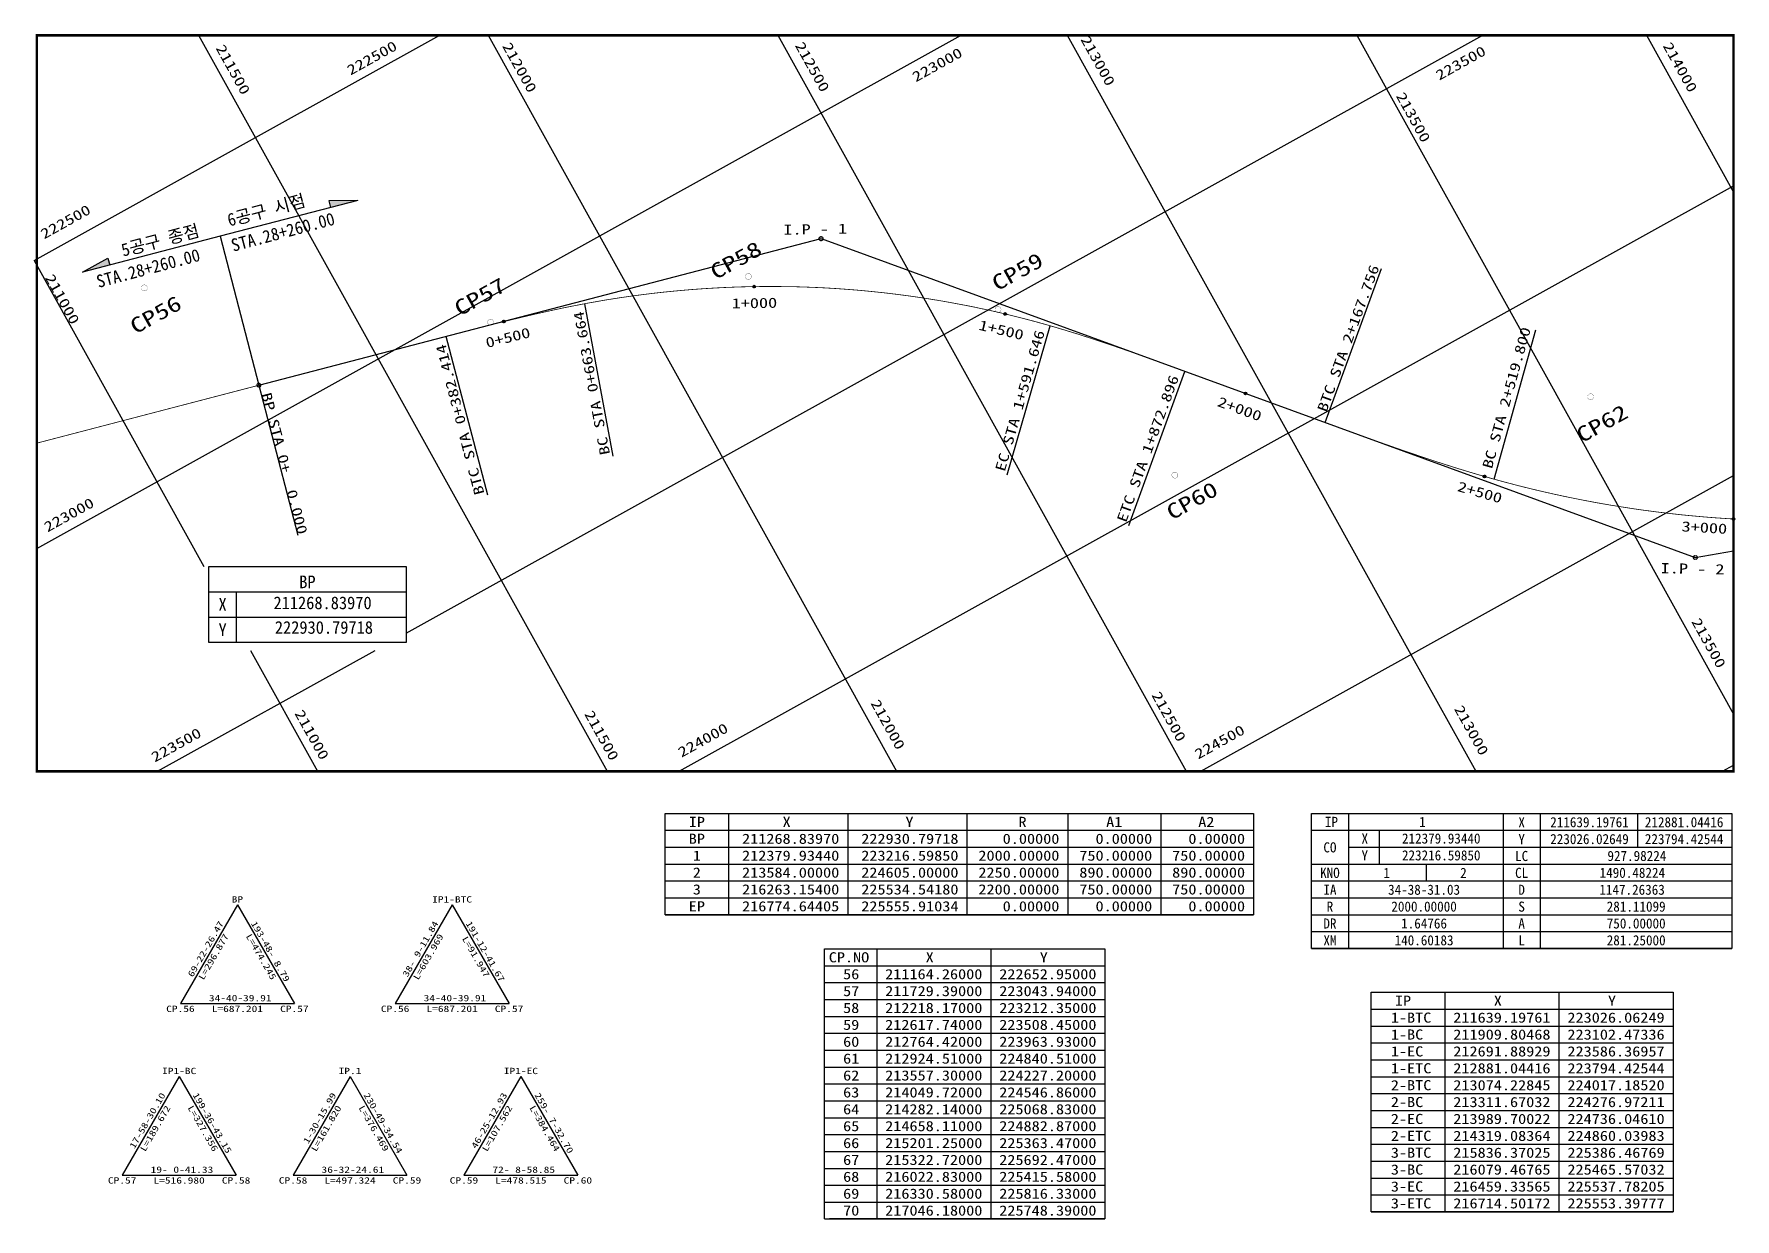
# Model space of a CAD drawing. Extents: x -13622 to -10263, y 270 to 2609.
import ezdxf
from ezdxf.enums import TextEntityAlignment as Align

# ---------------------------------------------------------------- set-up
doc = ezdxf.new("R2010")
doc.units = 0
doc.header["$MEASUREMENT"] = 0
doc.layers.get('0').update_dxf_attribs({"linetype": 'CONTINUOUS'})
for name, color, linetype in [('CA-ALGN-CNTL', 2, 'CONTINUOUS'), ('CA-ALGN-IPLN', 1, 'CONTINUOUS'), ('CA-ALGN-IPSM', 2, 'CONTINUOUS'), ('CA-ALGN-STSM', 2, 'CONTINUOUS'), ('CA-ALGN-SUBL', 1, 'CONTINUOUS'), ('CA-ALGN-SUBT', 2, 'CONTINUOUS'), ('CA-ALGN-TBSM', 2, 'CONTINUOUS'), ('CA-ALGN-TEXT', 3, 'CONTINUOUS'), ('CA-DIML', 1, 'CONTINUOUS'), ('CA-DIMT', 3, 'CONTINUOUS'), ('CA-TABL-LIN1', 4, 'CONTINUOUS'), ('CA-TABL-LIN2', 1, 'CONTINUOUS'), ('CA-TABL-TEX2', 3, 'CONTINUOUS'), ('CV-GRID-BORD', 4, 'CONTINUOUS'), ('CV-GRID-LINE', 1, 'CONTINUOUS'), ('CV-GRID-TEXT', 4, 'CONTINUOUS'), ('CV-SURV-SYMB', 3, 'CONTINUOUS'), ('CV-SURV-TEXT', 3, 'CONTINUOUS'), ('CZ-LIN3', 1, 'CONTINUOUS'), ('CZ-TEXT', 3, 'CONTINUOUS')]:
    doc.layers.add(name, color=color, linetype=linetype)
doc.styles.add('GHS', font='DotumChe.ttf')
doc.styles.add('GTXT', font='DotumChe.ttf')

# ---------------------------------------------------------------- blocks, each defined once
blk = doc.blocks.new('CVSVCPM')
at = {"const_width": 0.15}
blk.add_lwpolyline([(0, 2, -1), (0, -2, -1), (0, 2)], format="xyb", dxfattribs=at)
at = {"style": 'GTXT', "flags": 1}
blk.add_attdef('NO', text='', height=2.5, dxfattribs=at).set_placement((0, 4.8), align=Align.MIDDLE)
blk = doc.blocks.new('CACTBEP')
at = {"layer": 'CA-TABL-LIN1'}
blk.add_line((-19.5, 2.5), (19.5, 2.5), dxfattribs=at)
blk.add_lwpolyline([(-19.5, 7.5), (19.5, 7.5), (19.5, -7.5), (-19.5, -7.5)], close=True, dxfattribs=at)
at = {"layer": 'CA-TABL-LIN2'}
for p, q in [((-14, -7.5), (-14, 2.5)), ((-19.5, -2.5), (19.5, -2.5))]:
    blk.add_line(p, q, dxfattribs=at)
at = {"layer": 'CA-TABL-TEX2', "style": 'GTXT'}
for s, p in [('X', (-16.75, 0)), ('Y', (-16.75, -5))]:
    blk.add_text(s, height=2.5, dxfattribs=at).set_placement(p, align=Align.MIDDLE_CENTER)
at = {"layer": 'CA-TABL-TEX2', "style": 'GTXT', "flags": 4}
for tag, p in [('IPNO', (0, 5)), ('COX', (2.75, 0)), ('COY', (2.75, -5))]:
    blk.add_attdef(tag, text='', height=2.5, dxfattribs=at).set_placement(p, align=Align.MIDDLE)
blk = doc.blocks.new('CAIPMRK')
at = {"const_width": 0.1}
blk.add_lwpolyline([(-2, 0, -1), (2, 0, -1)], format="xyb", close=True, dxfattribs=at)
blk.add_circle((0, 0), 1.5)
blk = doc.blocks.new('CASTAMM')
blk.add_line((0, -1.5), (0, 1.5))
blk.add_circle((0, 0), 1.3)
at = {"style": 'GTXT', "flags": 1}
for tag, p in [('XSEC_DAT', (0, -6.9)), ('STA_DST', (0, -3.6))]:
    blk.add_attdef(tag, text='', height=2.5, dxfattribs=at).set_placement(p, align=Align.MIDDLE)

msp = doc.modelspace()

# ---------------------------------------------------------------- hatches: boundary and pattern name
at = {"layer": 'CZ-LIN3'}
h = msp.add_hatch(color=256, dxfattribs=at)
h.paths.add_polyline_path([(-13473, 2153), (-13476.6, 2166.8), (-13527, 2139)])
h.paths.add_polyline_path([(-12982.9, 2280.8), (-13040.4, 2280.3), (-13036.8, 2266.7)])

# ---------------------------------------------------------------- linework, layer by layer
for p, q in [((-12061.5, 269.8), (-11507.5, 269.8)), ((-11507.5, 269.8), (-12051.5, 269.8))]:
    msp.add_line(p, q)
at = {"layer": 'CA-ALGN-CNTL', "const_width": 1.5}
msp.add_lwpolyline([(-13616.8, 1801.6), (-13158.9, 1921), (-13139.6, 1926), (-13120.2, 1931.1), (-13100.9, 1936.1), (-13081.5, 1941.2), (-13062.2, 1946.2), (-13042.8, 1951.2), (-13040.9, 1951.7), (-13024.4, 1956), (-13023.5, 1956.3), (-13022.5, 1956.5), (-13004.1, 1961.3), (-12984.8, 1966.4), (-12965.4, 1971.4), (-12946.1, 1976.5), (-12926.7, 1981.5), (-12907.4, 1986.6), (-12901.5, 1988.1), (-12888, 1991.6), (-12872.5, 1995.6), (-12869.6, 1996.4), (-12868.6, 1996.6), (-12849.3, 2001.7), (-12829.9, 2006.7), (-12810.6, 2011.8), (-12808.3, 2012.4), (-12791.2, 2016.8), (-12771.9, 2021.9), (-12752.5, 2026.9), (-12733.1, 2031.8), (-12713.8, 2036.7), (-12694.3, 2041.6), (-12674.9, 2046.3), (-12655.5, 2051), (-12636, 2055.6), (-12616.5, 2060), (-12597, 2064.3), (-12583.3, 2067.2), (-12577.4, 2068.5), (-12572.5, 2069.5), (-12565.6, 2070.9), (-12557.8, 2072.4), (-12538.2, 2076.2), (-12534.6, 2076.9), (-12528.3, 2078.1), (-12518.5, 2079.8), (-12498.8, 2083.3), (-12479.1, 2086.5), (-12464.2, 2088.8), (-12459.3, 2089.5), (-12450.4, 2090.8), (-12439.5, 2092.3), (-12437.5, 2092.6), (-12419.7, 2094.9), (-12399.8, 2097.4), (-12379.9, 2099.6), (-12360, 2101.6), (-12348.1, 2102.7), (-12340.1, 2103.4), (-12320.2, 2105.1), (-12313.2, 2105.6), (-12300.2, 2106.5), (-12280.3, 2107.7), (-12278.8, 2107.8), (-12273.8, 2108.1), (-12266.8, 2108.4), (-12260.3, 2108.8), (-12240.3, 2109.6), (-12222.3, 2110.2), (-12220.3, 2110.2), (-12217.3, 2110.3), (-12200.3, 2110.6), (-12180.3, 2110.9), (-12160.3, 2110.9), (-12140.3, 2110.7), (-12120.3, 2110.4), (-12100.3, 2109.8), (-12097.6, 2109.7), (-12080.4, 2109), (-12077, 2108.9), (-12060.4, 2108.1), (-12040.4, 2106.9), (-12038.3, 2106.8), (-12020.5, 2105.5), (-12004.8, 2104.3), (-12000.5, 2104), (-11980.6, 2102.2), (-11960.7, 2100.2), (-11940.8, 2098.1), (-11921, 2095.7), (-11901.1, 2093.1), (-11896.2, 2092.5), (-11886.3, 2091.1), (-11881.3, 2090.4), (-11879.3, 2090.1), (-11861.5, 2087.4), (-11861.3, 2087.4), (-11861.3, 2087.4), (-11841.8, 2084.2), (-11838.8, 2083.8), (-11834.9, 2083.1), (-11827, 2081.8), (-11822.1, 2080.9), (-11802.4, 2077.3), (-11782.7, 2073.6), (-11763.1, 2069.7), (-11757.3, 2068.4), (-11743.6, 2065.5), (-11734.8, 2063.6), (-11733.8, 2063.4), (-11733.8, 2063.4), (-11724, 2061.2), (-11719.2, 2060.1), (-11715.8, 2059.3), (-11708, 2057.5), (-11704.6, 2056.6), (-11695.2, 2054.4), (-11695.2, 2054.4), (-11685.1, 2051.9), (-11665.7, 2047), (-11646.4, 2041.9), (-11627.1, 2036.6), (-11615.9, 2033.4), (-11607.9, 2031.1), (-11593.5, 2026.8), (-11593.5, 2026.8), (-11588.7, 2025.4), (-11569.6, 2019.5), (-11566.3, 2018.5), (-11564.8, 2018.1), (-11564.8, 2018.1), (-11550.5, 2013.5), (-11531.5, 2007.4), (-11512.5, 2001.1), (-11493.6, 1994.7), (-11474.6, 1988.2), (-11455.8, 1981.6), (-11443.3, 1977.2), (-11443.3, 1977.2), (-11436.9, 1974.9), (-11418.1, 1968.2), (-11409, 1964.9), (-11399.3, 1961.4), (-11380.5, 1954.6), (-11361.7, 1947.7), (-11349.6, 1943.3), (-11342.9, 1940.9), (-11341.3, 1940.3), (-11324.1, 1934), (-11308.5, 1928.3), (-11305.3, 1927.2), (-11286.5, 1920.3), (-11275.7, 1916.4), (-11267.7, 1913.5), (-11248.9, 1906.6), (-11241.4, 1903.9), (-11230.1, 1899.8), (-11211.4, 1892.9), (-11192.6, 1886.1), (-11173.8, 1879.2), (-11155, 1872.4), (-11136.2, 1865.5), (-11117.4, 1858.7), (-11098.6, 1851.8), (-11079.8, 1845), (-11072.5, 1842.3), (-11061, 1838.1), (-11042.2, 1831.3), (-11023.4, 1824.4), (-11004.6, 1817.6), (-10985.8, 1810.9), (-10967, 1804.1), (-10948.1, 1797.5), (-10929.3, 1790.8), (-10910.3, 1784.3), (-10891.4, 1777.9), (-10872.5, 1771.5), (-10853.5, 1765.2), (-10834.4, 1759.1), (-10815.4, 1753), (-10796.3, 1747.2), (-10777.1, 1741.4), (-10757.9, 1735.8), (-10743.5, 1731.7), (-10738.8, 1730.4), (-10738.7, 1730.3), (-10738.4, 1730.3), (-10738.4, 1730.3), (-10719.4, 1725.1), (-10700, 1720), (-10692.3, 1718), (-10690.1, 1717.4), (-10690.1, 1717.4), (-10685.5, 1716.3), (-10680.6, 1715), (-10661.2, 1710.3), (-10646.6, 1706.8), (-10644.2, 1706.3), (-10641.8, 1705.7), (-10622.2, 1701.3), (-10602.7, 1697), (-10583.1, 1693), (-10565.5, 1689.5), (-10563.5, 1689.1), (-10543.8, 1685.4), (-10540.4, 1684.7), (-10537.9, 1684.3), (-10524.2, 1681.8), (-10519.1, 1681), (-10519.1, 1681), (-10507.9, 1679), (-10504.4, 1678.5), (-10499.5, 1677.7), (-10494.6, 1676.9), (-10489.6, 1676.1), (-10484.7, 1675.3), (-10464.9, 1672.3), (-10464.4, 1672.2), (-10460, 1671.5), (-10456.5, 1671), (-10445.1, 1669.4), (-10425.3, 1666.8), (-10412.4, 1665.1), (-10409.4, 1664.8), (-10405.5, 1664.3), (-10385.6, 1662), (-10377.6, 1661.1), (-10370.7, 1660.3), (-10365.7, 1659.8), (-10359.7, 1659.2), (-10355.8, 1658.8), (-10352.8, 1658.5), (-10345.8, 1657.9), (-10326.9, 1656.2), (-10325.9, 1656.1), (-10310.5, 1654.8), (-10310.5, 1654.8), (-10306, 1654.5), (-10301, 1654.1), (-10299.5, 1654), (-10296, 1653.8), (-10291, 1653.4), (-10286, 1653.1), (-10266, 1651.8)], dxfattribs=at)
at = {"layer": 'CA-ALGN-IPLN'}
msp.add_lwpolyline([(-13178.3, 1915.9), (-12068.1, 2205.3), (-10341.5, 1575.8), (-10266, 1588.9)], dxfattribs=at)
at = {"layer": 'CA-ALGN-SUBL'}
for p, q in [((-11072.5, 1842.3), (-10961.5, 2146.7)), ((-12478.4, 1776.1), (-12534.6, 2076.9)), ((-11700.3, 1739.3), (-11615.9, 2033.4)), ((-10738.8, 1730.4), (-10656.8, 2025.2)), ((-12726.5, 1698.9), (-12808.3, 2012.4)), ((-13178.3, 1915.9), (-13101.1, 1619.8)), ((-11460.5, 1638.9), (-11349.6, 1943.3))]:
    msp.add_line(p, q, dxfattribs=at)
at = {"layer": 'CA-DIML'}
for p, q in [((-13220.8, 890.2), (-13333.3, 695.3)), ((-13220.8, 890.2), (-13108.3, 695.3)), ((-12796.7, 890.2), (-12909.2, 695.3)), ((-12796.7, 890.2), (-12684.2, 695.3)), ((-13333.3, 695.3), (-13108.3, 695.3)), ((-12909.2, 695.3), (-12684.2, 695.3)), ((-13335.9, 551.4), (-13448.4, 356.5)), ((-13335.9, 551.4), (-13223.4, 356.5)), ((-12998.4, 551.4), (-13110.9, 356.5)), ((-12998.4, 551.4), (-12885.9, 356.5)), ((-12660.9, 551.4), (-12773.4, 356.5)), ((-12660.9, 551.4), (-12548.4, 356.5)), ((-13448.4, 356.5), (-13223.4, 356.5)), ((-13110.9, 356.5), (-12885.9, 356.5)), ((-12773.4, 356.5), (-12548.4, 356.5))]:
    msp.add_line(p, q, dxfattribs=at)
at = {"layer": 'CA-TABL-LIN1'}
for p, q in [((-12376.1, 1070.5), (-11214.1, 1070.5)), ((-12376.1, 870.5), (-12376.1, 1070.5)), ((-12250.7, 1070.5), (-12250.7, 870.5)), ((-11099.5, 1070.5), (-10269.1, 1070.5)), ((-11099.5, 803.9), (-11099.5, 1070.5)), ((-11026.5, 1070.5), (-11026.5, 803.9)), ((-10720.8, 1070.5), (-10720.8, 803.9)), ((-10647.8, 1070.5), (-10647.8, 803.9)), ((-10269.1, 1070.5), (-10269.1, 803.9)), ((-12376.1, 1037.2), (-11214.1, 1037.2)), ((-11099.5, 1037.2), (-10269.1, 1037.2)), ((-11214.1, 870.5), (-12376.1, 870.5)), ((-12061.5, 269.8), (-12061.5, 803.2)), ((-12061.5, 803.2), (-11507.5, 803.2)), ((-11958.2, 803.2), (-11958.2, 269.8)), ((-11507.5, 803.2), (-11507.5, 269.8)), ((-10269.1, 803.9), (-11099.5, 803.9)), ((-11099.5, 803.9), (-10269.1, 803.9)), ((-12061.5, 769.8), (-11507.5, 769.8)), ((-10981.5, 284), (-10981.5, 717.4)), ((-10981.5, 717.4), (-10385.5, 717.4)), ((-10836.1, 717.4), (-10836.1, 284)), ((-10385.5, 717.4), (-10385.5, 284)), ((-10981.5, 684), (-10385.5, 684)), ((-10385.5, 284), (-10981.5, 284))]:
    msp.add_line(p, q, dxfattribs=at)
at = {"layer": 'CA-TABL-LIN2'}
for p, q in [((-12015.4, 1070.5), (-12015.4, 870.5)), ((-11780.1, 1070.5), (-11780.1, 870.5)), ((-11580.7, 1070.5), (-11580.7, 870.5)), ((-11397.4, 1070.5), (-11397.4, 870.5)), ((-11214.1, 1070.5), (-11214.1, 870.5)), ((-10455.4, 1070.5), (-10455.4, 1003.9)), ((-10965.9, 1037.2), (-10965.9, 970.5)), ((-12376.1, 1003.8), (-11214.1, 1003.8)), ((-11026.5, 1003.9), (-10269.1, 1003.9)), ((-12376.1, 970.5), (-11214.1, 970.5)), ((-11099.5, 970.5), (-10269.1, 970.5)), ((-10872.8, 970.5), (-10872.8, 937.2)), ((-12376.1, 937.2), (-11214.1, 937.2)), ((-11099.5, 937.2), (-10269.1, 937.2)), ((-12376.1, 903.8), (-11214.1, 903.8)), ((-11099.5, 903.9), (-10269.1, 903.9)), ((-12376.1, 870.5), (-11214.1, 870.5)), ((-11099.5, 870.6), (-10269.1, 870.6)), ((-11099.5, 837.3), (-10269.1, 837.3)), ((-11732.9, 803.2), (-11732.9, 269.8)), ((-12061.5, 736.5), (-11507.5, 736.5)), ((-10610.8, 717.4), (-10610.8, 284)), ((-12061.5, 703.2), (-11507.5, 703.2)), ((-12061.5, 669.8), (-11507.5, 669.8)), ((-10981.5, 650.7), (-10385.5, 650.7)), ((-12061.5, 636.5), (-11507.5, 636.5)), ((-10981.5, 617.4), (-10385.5, 617.4)), ((-12061.5, 603.2), (-11507.5, 603.2)), ((-10981.5, 584), (-10385.5, 584)), ((-12061.5, 569.8), (-11507.5, 569.8)), ((-10981.5, 550.7), (-10385.5, 550.7)), ((-12061.5, 536.5), (-11507.5, 536.5)), ((-10981.5, 517.4), (-10385.5, 517.4)), ((-12061.5, 503.2), (-11507.5, 503.2)), ((-10981.5, 484), (-10385.5, 484)), ((-12061.5, 469.8), (-11507.5, 469.8)), ((-10981.5, 450.7), (-10385.5, 450.7)), ((-12061.5, 436.5), (-11507.5, 436.5)), ((-12061.5, 403.2), (-11507.5, 403.2)), ((-10981.5, 417.4), (-10385.5, 417.4)), ((-12061.5, 369.8), (-11507.5, 369.8)), ((-10981.5, 384), (-10385.5, 384)), ((-12061.5, 336.5), (-11507.5, 336.5)), ((-10981.5, 350.7), (-10385.5, 350.7)), ((-12061.5, 303.2), (-11507.5, 303.2)), ((-10981.5, 317.4), (-10385.5, 317.4)), ((-10981.5, 284), (-10385.5, 284))]:
    msp.add_line(p, q, dxfattribs=at)
at = {"layer": 'CV-GRID-BORD', "const_width": 5}
msp.add_lwpolyline([(-13616.8, 1153.8), (-13616.8, 2606.8), (-10266, 2606.8), (-10266, 1153.8)], close=True, dxfattribs=at)
at = {"layer": 'CV-GRID-LINE'}
for p, q in [((-13616.8, 1593.4), (-11791.1, 2606.8)), ((-13297.4, 2606.8), (-12490.8, 1153.8)), ((-13185.3, 2404.8), (-12821.3, 2606.8)), ((-12887.5, 1426.3), (-10760.9, 2606.8)), ((-12725.6, 2606.8), (-11919, 1153.8)), ((-12153.7, 2606.8), (-11825.6, 2015.8)), ((-11581.8, 2606.8), (-11388.4, 2258.5)), ((-11009.9, 2606.8), (-10951.3, 2501.1)), ((-10438.1, 2606.8), (-10266, 2296.9)), ((-10951.3, 2501.1), (-10708.6, 2064)), ((-13622.4, 2162.1), (-13185.3, 2404.8)), ((-12348.3, 1153.8), (-10266, 2309.6)), ((-11388.4, 2258.5), (-11145.8, 1821.3)), ((-13622.4, 2162.1), (-13287.2, 1558.2)), ((-10708.6, 2064), (-10465.9, 1626.8)), ((-11825.6, 2015.8), (-11582.9, 1578.6)), ((-11145.8, 1821.3), (-10903.1, 1384.1)), ((-11318.1, 1153.8), (-10266, 1737.8)), ((-10465.9, 1626.8), (-10266, 1266.7)), ((-11582.9, 1578.6), (-11347.1, 1153.8)), ((-13378.5, 1153.8), (-12948.5, 1392.5)), ((-13195.2, 1392.5), (-13062.7, 1153.8)), ((-10903.1, 1384.1), (-10775.2, 1153.8)), ((-10287.9, 1153.8), (-10266, 1165.9))]:
    msp.add_line(p, q, dxfattribs=at)
at = {"layer": 'CZ-LIN3'}
for p, q in [((-12982.9, 2280.8), (-13254.9, 2209.9)), ((-12982.9, 2280.8), (-13040.4, 2280.3)), ((-13040.4, 2280.3), (-13036.8, 2266.6)), ((-13254.9, 2209.9), (-13527, 2139)), ((-13254.9, 2209.9), (-13178.3, 1915.9)), ((-13527, 2139), (-13476.6, 2166.8)), ((-13476.6, 2166.8), (-13473, 2153))]:
    msp.add_line(p, q, dxfattribs=at)

# ---------------------------------------------------------------- block references
at = {"layer": 'CA-ALGN-IPSM', "xscale": 2.5, "yscale": 2.5, "rotation": 180}
for p in [(-12068.1, 2205.3), (-10341.5, 1575.8)]:
    msp.add_blockref('CAIPMRK', p, dxfattribs=at)
at = {"layer": 'CA-ALGN-IPSM', "xscale": 2.5, "yscale": 2.5}
msp.add_blockref('CAIPMRK', (-13178.3, 1915.9), dxfattribs=at)
at = {"layer": 'CA-ALGN-STSM', "yscale": 2}
for p, xscale, rotation in [((-12200.3, 2110.6), 2, 359.058602906106), ((-11704.6, 2056.6), 2.000000000000042, 346.2573090379629), ((-12694.3, 2041.6), 2.000000000000044, 14.34085255257787), ((-11230.1, 1899.8), 2.000000000000053, 339.2927748214215), ((-10757.9, 1735.8), 1.999999999999971, 344.467918516138), ((-10266, 1651.8), 2.000000000000006, 354.7852504877047)]:
    msp.add_blockref('CASTAMM', p, dxfattribs=dict(at, xscale=xscale, rotation=rotation))
at = {"layer": 'CA-ALGN-TBSM'}
ref = msp.add_blockref('CACTBEP', (-13082.5, 1483.2), dxfattribs=dict(at, xscale=10, yscale=10))
ref.add_attrib('IPNO', 'BP', dxfattribs={"layer": 'CA-TABL-TEX2', "height": 25, "style": 'GTXT'}).set_placement((-13082.5, 1527.7), align=Align.MIDDLE)
ref.add_attrib('COX', '211268.83970', dxfattribs={"layer": 'CA-TABL-TEX2', "height": 25, "style": 'GTXT'}).set_placement((-13052.6, 1486.1), align=Align.MIDDLE)
ref.add_attrib('COY', '222930.79718', dxfattribs={"layer": 'CA-TABL-TEX2', "height": 25, "style": 'GTXT'}).set_placement((-13049.9, 1437.5), align=Align.MIDDLE)
at = {"layer": 'CV-SURV-SYMB', "xscale": 3, "yscale": 3}
for p in [(-12211.6, 2130.5), (-13404.6, 2108.1), (-11718.6, 2065.5), (-12720.7, 2040.5), (-10548.2, 1893.1), (-11369.3, 1738.5)]:
    msp.add_blockref('CVSVCPM', p, dxfattribs=at)

# ---------------------------------------------------------------- texts
at = {"layer": 'CA-ALGN-SUBT', "style": 'GHS', "width": 1.320117}
for s, rotation, p, p2 in [('BTC STA 2+167.756', 69.9676, (-11070, 1861.4), (-10965.2, 2148.9)), ('BC STA 0+663.664', 100.5809, (-12484.8, 1780.1), (-12537.7, 2063.2)), ('EC STA 1+591.646', 73.9962, (-11705.4, 1744.3), (-11626, 2021.2)), ('BC STA 2+519.800', 74.4499, (-10743.3, 1749.7), (-10666.1, 2027.2)), ('BTC STA 0+382.414', 104.6095, (-12732.8, 1702.3), (-12810, 1998.4)), ('ETC STA 1+872.896', 69.9676, (-11465.8, 1643.7), (-11361, 1931.2)), ('BP STA 0+  0.000', 284.6095, (-13173.8, 1898.5), (-13101.1, 1619.8))]:
    msp.add_text(s, height=20, rotation=rotation, dxfattribs=at).set_placement(p, p2, align=Align.FIT)
at = {"layer": 'CA-ALGN-TEXT', "style": 'GHS', "width": 1.320117}
for s, rotation, p, p2 in [('I.P - 1', 0.9374, (-12142.4, 2213), (-12016.4, 2215.1)), ('1+000', 0.9456, (-12244.6, 2067.4), (-12154.6, 2068.9)), ('0+500', 13.9053, (-12727.8, 1989.5), (-12640.5, 2011.1)), ('1+500', 346.6216, (-11758.2, 2025.7), (-11670.6, 2004.9)), ('2+000', 339.9676, (-11287, 1875.2), (-11202.4, 1844.4)), ('2+500', 343.9599, (-10812.9, 1707.4), (-10726.4, 1682.5)), ('3+000', 356.6781, (-10369.1, 1627.5), (-10279.2, 1622.3)), ('I.P - 2', 358.8646, (-10410.1, 1544.9), (-10284.1, 1542.4))]:
    msp.add_text(s, height=20, rotation=rotation, dxfattribs=at).set_placement(p, p2, align=Align.FIT)
at = {"layer": 'CA-DIMT', "style": 'GHS', "width": 1.320117}
for s, rotation, p, p2 in [('BP', 360, (-13232.1, 894.6), (-13209.6, 894.6)), ('IP1-BTC', 360, (-12836.1, 894.6), (-12757.4, 894.6)), (' 69-22-26.47', 60, (-13314.6, 736.5), (-13247.1, 853.4)), ('193-48- 8.79', 300, (-13194.5, 853.4), (-13127, 736.5)), (' 38- 9-11.84', 60, (-12890.5, 736.5), (-12823, 853.4)), ('191-12-41.67', 300, (-12770.4, 853.4), (-12702.9, 736.5)), ('L=296.877', 60, (-13287.8, 740.5), (-13237.1, 828.2)), ('L=474.245', 300, (-13204.5, 828.2), (-13153.9, 740.5)), ('L=603.969', 60, (-12863.7, 740.5), (-12813.1, 828.2)), ('L=91.947', 300, (-12777.6, 823.3), (-12732.6, 745.4)), (' 34-40-39.91', 360, (-13288.3, 699.7), (-13153.3, 699.7)), (' 34-40-39.91', 360, (-12864.2, 699.7), (-12729.2, 699.7)), ('CP.56', 360, (-13361.4, 678.5), (-13305.2, 678.5)), ('L=687.201', 360, (-13271.4, 678.5), (-13170.2, 678.5)), ('CP.57', 360, (-13136.4, 678.5), (-13080.2, 678.5)), ('CP.56', 360, (-12937.4, 678.5), (-12881.1, 678.5)), ('L=687.201', 360, (-12847.4, 678.5), (-12746.1, 678.5)), ('CP.57', 360, (-12712.4, 678.5), (-12656.1, 678.5)), ('IP1-BC', 360, (-13369.6, 555.8), (-13302.1, 555.8)), ('IP.1', 360, (-13020.9, 555.8), (-12975.9, 555.8)), ('IP1-EC', 360, (-12694.6, 555.8), (-12627.1, 555.8)), (' 17-58-30.10', 60, (-13429.7, 397.7), (-13362.2, 514.6)), ('199-36-43.15', 300, (-13309.6, 514.6), (-13242.1, 397.7)), ('  1-30-15.99', 60, (-13092.2, 397.7), (-13024.7, 514.6)), ('230-49-34.54', 300, (-12972.1, 514.6), (-12904.6, 397.7)), (' 46-25-12.93', 60, (-12754.7, 397.7), (-12687.2, 514.6)), ('259- 7-32.70', 300, (-12634.6, 514.6), (-12567.1, 397.7)), ('L=189.672', 60, (-13402.8, 401.7), (-13352.2, 489.4)), ('L=327.356', 300, (-13319.5, 489.4), (-13268.9, 401.7)), ('L=161.820', 60, (-13065.3, 401.7), (-13014.7, 489.4)), ('L=376.469', 300, (-12982, 489.4), (-12931.4, 401.7)), ('L=107.562', 60, (-12727.8, 401.7), (-12677.2, 489.4)), ('L=384.464', 300, (-12644.5, 489.4), (-12593.9, 401.7)), (' 19- 0-41.33', 360, (-13403.4, 360.9), (-13268.4, 360.9)), (' 36-32-24.61', 360, (-13065.9, 360.9), (-12930.9, 360.9)), (' 72- 8-58.85', 360, (-12728.4, 360.9), (-12593.4, 360.9)), ('CP.57', 360, (-13476.5, 339.7), (-13420.2, 339.7)), ('L=516.980', 360, (-13386.5, 339.7), (-13285.2, 339.7)), ('CP.58', 360, (-13251.5, 339.7), (-13195.2, 339.7)), ('CP.58', 360, (-13139, 339.7), (-13082.7, 339.7)), ('L=497.324', 360, (-13049, 339.7), (-12947.7, 339.7)), ('CP.59', 360, (-12914, 339.7), (-12857.7, 339.7)), ('CP.59', 360, (-12801.5, 339.7), (-12745.2, 339.7)), ('L=478.515', 360, (-12711.5, 339.7), (-12610.2, 339.7)), ('CP.60', 360, (-12576.5, 339.7), (-12520.2, 339.7))]:
    msp.add_text(s, height=12.5, rotation=rotation, dxfattribs=at).set_placement(p, p2, align=Align.FIT)
at = {"layer": 'CA-TABL-TEX2', "style": 'GHS'}
for s, width, p, p2 in [('IP', 1.173437, (-12329.4, 1043.8), (-12297.4, 1043.8)), ('X', 1.173437, (-12144.1, 1043.8), (-12128.1, 1043.8)), ('Y', 1.173437, (-11901.5, 1043.8), (-11885.5, 1043.8)), ('R', 1.173438, (-11678.2, 1043.8), (-11662.2, 1043.8)), ('A1', 1.173438, (-11505.1, 1043.8), (-11473.1, 1043.8)), ('A2', 1.173438, (-11323.2, 1043.8), (-11291.2, 1043.8)), ('BP', 1.173438, (-12329.4, 1010.5), (-12297.4, 1010.5)), ('211268.83970', 1.173437, (-12224.1, 1010.5), (-12032.1, 1010.5)), ('222930.79718', 1.173438, (-11988.7, 1010.5), (-11796.7, 1010.5)), ('    0.00000', 1.173438, (-11773.4, 1010.5), (-11597.4, 1010.5)), ('   0.00000', 1.173438, (-11574.1, 1010.5), (-11414.1, 1010.5)), ('   0.00000', 1.173438, (-11390.7, 1010.5), (-11230.7, 1010.5)), ('1', 1.173438, (-12321.4, 977.2), (-12305.4, 977.2)), ('212379.93440', 1.173438, (-12224.1, 977.2), (-12032.1, 977.2)), ('223216.59850', 1.173438, (-11988.7, 977.2), (-11796.7, 977.2)), (' 2000.00000', 1.173438, (-11773.4, 977.2), (-11597.4, 977.2)), (' 750.00000', 1.173437, (-11574.1, 977.2), (-11414.1, 977.2)), (' 750.00000', 1.173438, (-11390.7, 977.2), (-11230.7, 977.2)), ('2', 1.173438, (-12321.4, 943.8), (-12305.4, 943.8)), ('213584.00000', 1.173438, (-12224.1, 943.8), (-12032.1, 943.8)), ('224605.00000', 1.173438, (-11988.7, 943.8), (-11796.7, 943.8)), (' 2250.00000', 1.173437, (-11773.4, 943.8), (-11597.4, 943.8)), (' 890.00000', 1.173437, (-11574.1, 943.8), (-11414.1, 943.8)), (' 890.00000', 1.173437, (-11390.7, 943.8), (-11230.7, 943.8)), ('3', 1.173438, (-12321.4, 910.5), (-12305.4, 910.5)), ('216263.15400', 1.173437, (-12224.1, 910.5), (-12032.1, 910.5)), ('225534.54180', 1.173437, (-11988.7, 910.5), (-11796.7, 910.5)), (' 2200.00000', 1.173438, (-11773.4, 910.5), (-11597.4, 910.5)), (' 750.00000', 1.173438, (-11574.1, 910.5), (-11414.1, 910.5)), (' 750.00000', 1.173437, (-11390.7, 910.5), (-11230.7, 910.5)), ('EP', 1.173438, (-12329.4, 877.2), (-12297.4, 877.2)), ('216774.64405', 1.173437, (-12224.1, 877.2), (-12032.1, 877.2)), ('225555.91034', 1.173438, (-11988.7, 877.2), (-11796.7, 877.2)), ('    0.00000', 1.173437, (-11773.4, 877.2), (-11597.4, 877.2)), ('   0.00000', 1.173438, (-11574.1, 877.2), (-11414.1, 877.2)), ('   0.00000', 1.173437, (-11390.7, 877.2), (-11230.7, 877.2)), ('CP.NO', 1.173438, (-12052.9, 776.5), (-11972.9, 776.5)), ('X', 1.173438, (-11861.5, 776.5), (-11845.5, 776.5)), ('Y', 1.173438, (-11636.2, 776.5), (-11620.2, 776.5)), ('56', 1.173437, (-12024.6, 743.2), (-11992.6, 743.2)), ('211164.26000', 1.173438, (-11941.5, 743.2), (-11749.5, 743.2)), ('222652.95000', 1.173437, (-11716.2, 743.2), (-11524.2, 743.2)), ('57', 1.173438, (-12024.6, 709.8), (-11992.6, 709.8)), ('211729.39000', 1.173438, (-11941.5, 709.8), (-11749.5, 709.8)), ('223043.94000', 1.173437, (-11716.2, 709.8), (-11524.2, 709.8)), ('IP', 1.173437, (-10934.8, 690.7), (-10902.8, 690.7)), ('X', 1.173438, (-10739.5, 690.7), (-10723.5, 690.7)), ('Y', 1.173438, (-10514.1, 690.7), (-10498.1, 690.7)), ('58', 1.173438, (-12024.6, 676.5), (-11992.6, 676.5)), ('212218.17000', 1.173437, (-11941.5, 676.5), (-11749.5, 676.5)), ('223212.35000', 1.173438, (-11716.2, 676.5), (-11524.2, 676.5)), ('  1-BTC', 1.173437, (-10974.8, 657.4), (-10862.8, 657.4)), ('211639.19761', 1.173437, (-10819.5, 657.4), (-10627.5, 657.4)), ('223026.06249', 1.173438, (-10594.1, 657.4), (-10402.1, 657.4)), ('59', 1.173437, (-12024.6, 643.2), (-11992.6, 643.2)), ('212617.74000', 1.173438, (-11941.5, 643.2), (-11749.5, 643.2)), ('223508.45000', 1.173437, (-11716.2, 643.2), (-11524.2, 643.2)), ('  1-BC', 1.173437, (-10974.8, 624), (-10878.8, 624)), ('211909.80468', 1.173438, (-10819.5, 624), (-10627.5, 624)), ('223102.47336', 1.173438, (-10594.1, 624), (-10402.1, 624)), ('60', 1.173438, (-12024.6, 609.8), (-11992.6, 609.8)), ('212764.42000', 1.173437, (-11941.5, 609.8), (-11749.5, 609.8)), ('223963.93000', 1.173438, (-11716.2, 609.8), (-11524.2, 609.8)), ('  1-EC', 1.173437, (-10974.8, 590.7), (-10878.8, 590.7)), ('212691.88929', 1.173437, (-10819.5, 590.7), (-10627.5, 590.7)), ('223586.36957', 1.173438, (-10594.1, 590.7), (-10402.1, 590.7)), ('61', 1.173438, (-12024.6, 576.5), (-11992.6, 576.5)), ('212924.51000', 1.173438, (-11941.5, 576.5), (-11749.5, 576.5)), ('224840.51000', 1.173437, (-11716.2, 576.5), (-11524.2, 576.5)), ('  1-ETC', 1.173438, (-10974.8, 557.4), (-10862.8, 557.4)), ('212881.04416', 1.173437, (-10819.5, 557.4), (-10627.5, 557.4)), ('223794.42544', 1.173438, (-10594.1, 557.4), (-10402.1, 557.4)), ('62', 1.173438, (-12024.6, 543.2), (-11992.6, 543.2)), ('213557.30000', 1.173438, (-11941.5, 543.2), (-11749.5, 543.2)), ('224227.20000', 1.173438, (-11716.2, 543.2), (-11524.2, 543.2)), ('  2-BTC', 1.173438, (-10974.8, 524), (-10862.8, 524)), ('213074.22845', 1.173438, (-10819.5, 524), (-10627.5, 524)), ('224017.18520', 1.173438, (-10594.1, 524), (-10402.1, 524)), ('63', 1.173438, (-12024.6, 509.8), (-11992.6, 509.8)), ('214049.72000', 1.173438, (-11941.5, 509.8), (-11749.5, 509.8)), ('224546.86000', 1.173438, (-11716.2, 509.8), (-11524.2, 509.8)), ('  2-BC', 1.173438, (-10974.8, 490.7), (-10878.8, 490.7)), ('213311.67032', 1.173438, (-10819.5, 490.7), (-10627.5, 490.7)), ('224276.97211', 1.173437, (-10594.1, 490.7), (-10402.1, 490.7)), ('64', 1.173438, (-12024.6, 476.5), (-11992.6, 476.5)), ('214282.14000', 1.173438, (-11941.5, 476.5), (-11749.5, 476.5)), ('225068.83000', 1.173438, (-11716.2, 476.5), (-11524.2, 476.5)), ('  2-EC', 1.173438, (-10974.8, 457.4), (-10878.8, 457.4)), ('213989.70022', 1.173438, (-10819.5, 457.4), (-10627.5, 457.4)), ('224736.04610', 1.173438, (-10594.1, 457.4), (-10402.1, 457.4)), ('65', 1.173438, (-12024.6, 443.2), (-11992.6, 443.2)), ('214658.11000', 1.173438, (-11941.5, 443.2), (-11749.5, 443.2)), ('224882.87000', 1.173438, (-11716.2, 443.2), (-11524.2, 443.2)), ('  2-ETC', 1.173438, (-10974.8, 424), (-10862.8, 424)), ('214319.08364', 1.173438, (-10819.5, 424), (-10627.5, 424)), ('224860.03983', 1.173438, (-10594.1, 424), (-10402.1, 424)), ('66', 1.173438, (-12024.6, 409.8), (-11992.6, 409.8)), ('215201.25000', 1.173438, (-11941.5, 409.8), (-11749.5, 409.8)), ('225363.47000', 1.173438, (-11716.2, 409.8), (-11524.2, 409.8)), ('  3-BTC', 1.173438, (-10974.8, 390.7), (-10862.8, 390.7)), ('215836.37025', 1.173438, (-10819.5, 390.7), (-10627.5, 390.7)), ('225386.46769', 1.173438, (-10594.1, 390.7), (-10402.1, 390.7)), ('67', 1.173437, (-12024.6, 376.5), (-11992.6, 376.5)), ('215322.72000', 1.173438, (-11941.5, 376.5), (-11749.5, 376.5)), ('225692.47000', 1.173438, (-11716.2, 376.5), (-11524.2, 376.5)), ('  3-BC', 1.173437, (-10974.8, 357.4), (-10878.8, 357.4)), ('216079.46765', 1.173437, (-10819.5, 357.4), (-10627.5, 357.4)), ('225465.57032', 1.173438, (-10594.1, 357.4), (-10402.1, 357.4)), ('68', 1.173438, (-12024.6, 343.2), (-11992.6, 343.2)), ('216022.83000', 1.173438, (-11941.5, 343.2), (-11749.5, 343.2)), ('225415.58000', 1.173438, (-11716.2, 343.2), (-11524.2, 343.2)), ('  3-EC', 1.173438, (-10974.8, 324), (-10878.8, 324)), ('216459.33565', 1.173438, (-10819.5, 324), (-10627.5, 324)), ('225537.78205', 1.173437, (-10594.1, 324), (-10402.1, 324)), ('69', 1.173438, (-12024.6, 309.8), (-11992.6, 309.8)), ('216330.58000', 1.173437, (-11941.5, 309.8), (-11749.5, 309.8)), ('225816.33000', 1.173438, (-11716.2, 309.8), (-11524.2, 309.8)), ('  3-ETC', 1.173437, (-10974.8, 290.7), (-10862.8, 290.7)), ('216714.50172', 1.173438, (-10819.5, 290.7), (-10627.5, 290.7)), ('225553.39777', 1.173437, (-10594.1, 290.7), (-10402.1, 290.7)), ('70', 1.173437, (-12024.6, 276.5), (-11992.6, 276.5)), ('217046.18000', 1.173438, (-11941.5, 276.5), (-11749.5, 276.5)), ('225748.39000', 1.173437, (-11716.2, 276.5), (-11524.2, 276.5))]:
    msp.add_text(s, height=20, rotation=360, dxfattribs=dict(at, width=width)).set_placement(p, p2, align=Align.FIT)
for s, p in [('IP', (-11060.1, 1053.8)), ('1', (-10880.5, 1053.8)), ('X', (-10684.5, 1053.1)), ('211639.19761', (-10550.5, 1053.1)), ('212881.04416', (-10363.6, 1053.1)), ('CO', (-11063.1, 1003.5)), ('X', (-10994.3, 1020.9)), ('212379.93440', (-10843.3, 1020.9)), ('Y', (-10684.5, 1019.8)), ('223026.02649', (-10550.5, 1019.8)), ('223794.42544', (-10363.6, 1019.8)), ('Y', (-10994.3, 987.6)), ('223216.59850', (-10843.3, 987.6)), ('LC', (-10684.5, 986.5)), ('927.98224', (-10456.9, 986.5)), ('KNO', (-11063.1, 953.2)), ('1', (-10951.2, 953.2)), ('2', (-10799.4, 953.2)), ('CL', (-10684.5, 953.2)), ('1490.48224', (-10465.9, 953.2)), ('IA', (-11063.1, 919.8)), ('34-38-31.03', (-10877.2, 919.8)), ('D', (-10684.5, 919.8)), ('1147.26363', (-10466.4, 919.8)), ('R', (-11063.1, 886.5)), ('2000.00000', (-10877.2, 886.5)), ('S', (-10684.5, 886.5)), ('281.11099', (-10458.3, 886.5)), ('DR', (-11063.1, 853.2)), ('1.64766', (-10877.2, 853.2)), ('A', (-10684.5, 853.2)), ('750.00000', (-10458.3, 853.2)), ('XM', (-11063.1, 819.9)), ('140.60183', (-10877.2, 819.9)), ('L', (-10684.5, 819.9)), ('281.25000', (-10458.3, 819.9))]:
    msp.add_text(s, height=20, dxfattribs=at).set_placement(p, align=Align.MIDDLE)
at = {"layer": 'CV-GRID-TEXT', "style": 'GHS', "width": 1.320117}
for s, rotation, p, p2 in [('211500', 299.0347, (-13264.2, 2581.6), (-13211.8, 2487.2)), ('222500', 29.0347, (-12997.5, 2527.2), (-12903.1, 2579.6)), ('212000', 299.0347, (-12698.3, 2585.7), (-12645.9, 2491.2)), ('212500', 299.0347, (-12120.2, 2586.9), (-12067.7, 2492.5)), ('213000', 299.0347, (-11556.2, 2598.8), (-11503.8, 2504.4)), ('214000', 299.0347, (-10406.3, 2586.2), (-10353.8, 2491.8)), ('223000', 29.0347, (-11881.1, 2513.8), (-11786.7, 2566.2)), ('223500', 29.0347, (-10847.2, 2517.2), (-10752.8, 2569.7)), ('213500', 299.0347, (-10933.4, 2487.3), (-10881, 2392.9)), ('222500', 29.0347, (-13602.6, 2203.7), (-13508.2, 2256.2)), ('211000', 299.0347, (-13601.4, 2128.3), (-13548.9, 2033.8)), ('223000', 29.0347, (-13595.8, 1625.2), (-13501.4, 1677.6)), ('213500', 299.0347, (-10349.9, 1449.4), (-10297.5, 1355)), ('212500', 299.0347, (-11416.1, 1304.3), (-11363.7, 1209.8)), ('212000', 299.0347, (-11970.9, 1288.4), (-11918.5, 1194)), ('213000', 299.0347, (-10818.5, 1277.1), (-10766.1, 1182.7)), ('211000', 299.0347, (-13108.6, 1268.3), (-13056.2, 1173.9)), ('211500', 299.0347, (-12536.2, 1266.9), (-12483.8, 1172.5)), ('224000', 29.0347, (-12343.8, 1180.4), (-12249.3, 1232.8)), ('224500', 29.0347, (-11323.4, 1176.8), (-11228.9, 1229.2)), ('223500', 29.0347, (-13384.1, 1170.9), (-13289.7, 1223.3))]:
    msp.add_text(s, height=20, rotation=rotation, dxfattribs=at).set_placement(p, p2, align=Align.FIT)
at = {"layer": 'CV-SURV-TEXT', "style": 'GHS', "width": 1.320117}
for s, p, p2 in [('CP58', (-12276.3, 2123.5), (-12181.9, 2175.9)), ('CP59', (-11720.2, 2101.1), (-11625.8, 2153.5)), ('CP57', (-12781.7, 2051.5), (-12687.3, 2103.9)), ('CP56', (-13422.1, 2016), (-13327.7, 2068.4)), ('CP62', (-10565.8, 1801.1), (-10471.3, 1853.5)), ('CP60', (-11375.3, 1648.8), (-11280.9, 1701.2))]:
    msp.add_text(s, height=30, rotation=29.0347, dxfattribs=at).set_placement(p, p2, align=Align.FIT)
at = {"layer": 'CZ-TEXT', "style": 'GHS'}
for s, p in [('6공구 시점', (-13236.8, 2229.3)), ('STA.28+260.00', (-13229.2, 2179.4)), ('5공구 종점', (-13446.3, 2169.9)), ('STA.28+260.00', (-13495.2, 2107.9))]:
    msp.add_text(s, height=25, rotation=14.9439, dxfattribs=at).set_placement(p)

doc.saveas('drawing.dxf')
